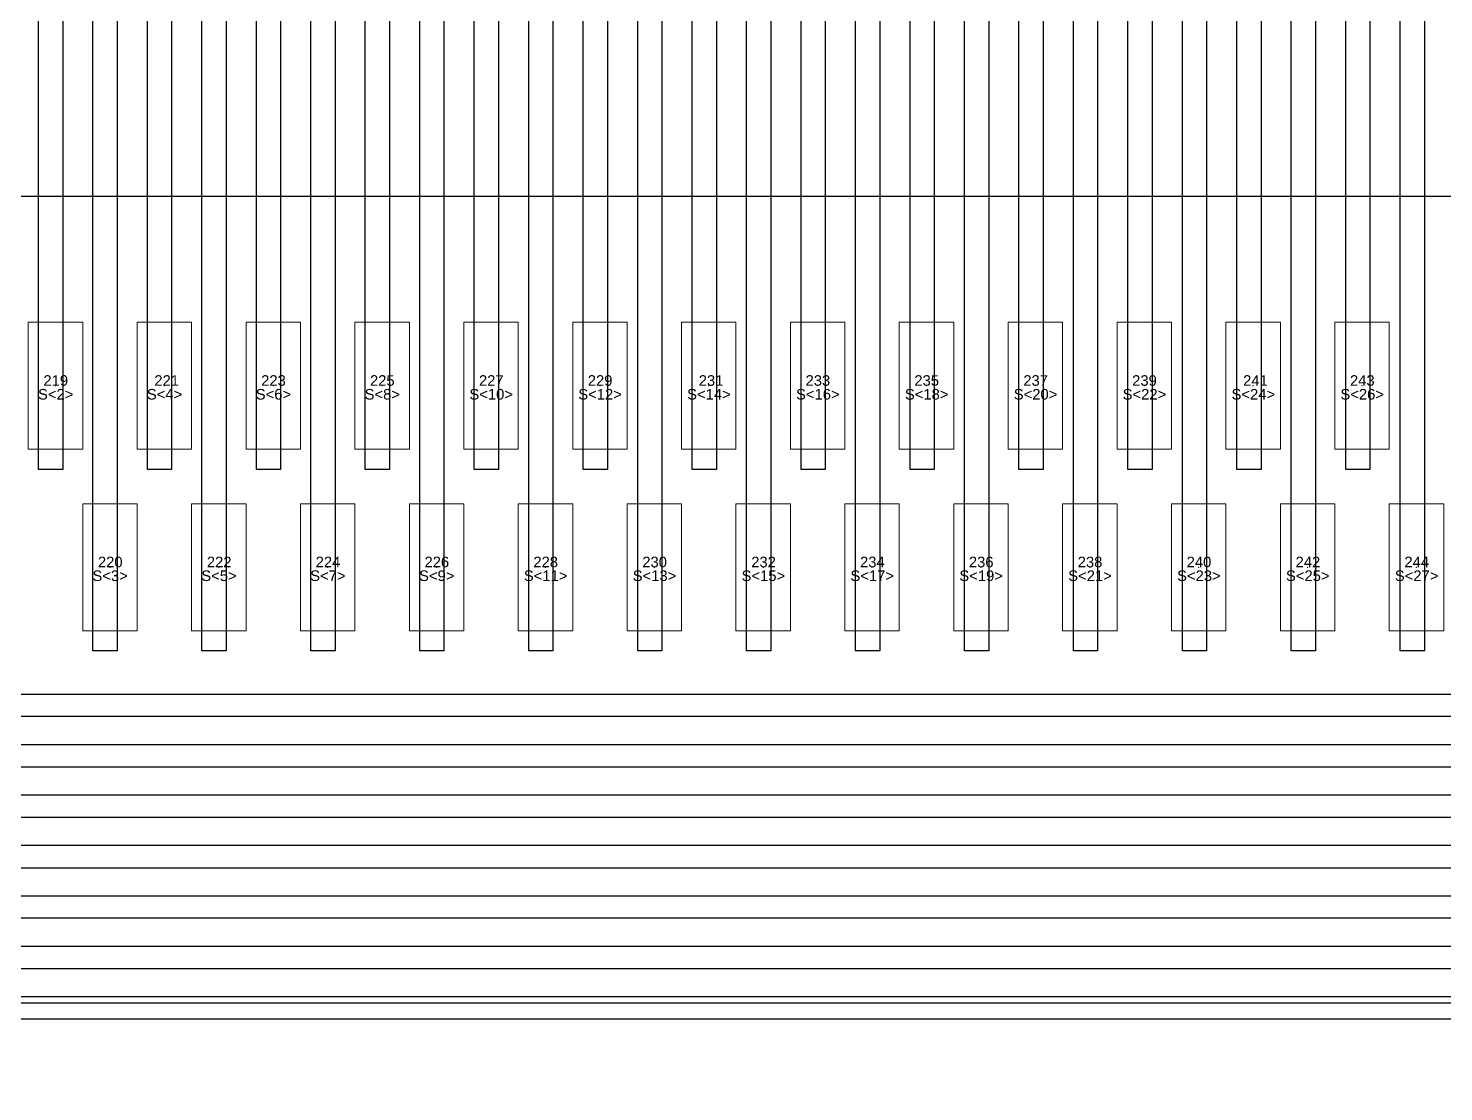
# Model space of a CAD drawing. Extents: x 10 to 206, y -65 to 73.
# Drawn here: x 58.026 to 58.728, y 33.532 to 34.06 of the extents above; entities that cross this region are included whole.
import ezdxf
from ezdxf.enums import TextEntityAlignment as Align

# ---------------------------------------------------------------- set-up
doc = ezdxf.new("R2010")
doc.units = 0
doc.header["$LTSCALE"] = 0.5
doc.layers.get('0').update_dxf_attribs({"lineweight": 13})
for name, color, linetype in [('01 Copper', 3, 'Continuous'), ('04 Chip', 20, 'Continuous'), ('08 Dimension&pin assignment', 7, 'Continuous'), ('10 Punch', 2, 'Continuous')]:
    doc.layers.add(name, color=color, linetype=linetype)
for name, color, linetype, lineweight in [('05 Bump', 130, 'Continuous', 0), ('09 Center_line', 1, 'Continuous', 0), ('11 IL no.', 254, 'Continuous', 0), ('12 IL name', 210, 'Continuous', 0)]:
    doc.layers.add(name, color=color, linetype=linetype, lineweight=lineweight)
doc.styles.add('MBC_Arial_Font', font='arial.ttf')
doc.styles.get("Standard").update_dxf_attribs({"font": 'romans.shx', "width": 0.75, "bigfont": 'AllInOneBig.shx'})
doc.dimstyles.new('ISO-25', dxfattribs={"dimtxt": 0.5, "dimasz": 0.8, "dimexe": 0.1, "dimexo": 0.1, "dimgap": 0.1, "dimtad": 1, "dimdec": 3, "dimzin": 1, "dimdsep": 46, "dimtxsty": 'Standard', "dimcen": 0.5, "dimadec": 0, "dimazin": 0, "dimtfac": 1, "dimtdec": 3, "dimtmove": 0, "dimatfit": 3, "dimfxl": 0, "dimarcsym": 0})
doc.dimstyles.new('ISO-25$0', dxfattribs={"dimtxt": 0.5, "dimasz": 1, "dimexe": 0.1, "dimexo": 0.1, "dimgap": 0.1, "dimtad": 1, "dimdec": 3, "dimzin": 1, "dimdsep": 46, "dimtxsty": 'Standard', "dimcen": 0.5, "dimadec": 0, "dimazin": 0, "dimtfac": 1, "dimtdec": 3, "dimtmove": 0, "dimatfit": 3, "dimfxl": 0, "dimarcsym": 0})

# ---------------------------------------------------------------- blocks, each defined once
blk = doc.blocks.new('*U291')
at = {"color": 0}
blk.add_lwpolyline([(-0.0135, -0.0315), (0.0135, -0.0315), (0.0135, 0.0315), (-0.0135, 0.0315)], close=True, dxfattribs=at)
at = {"color": 0, "style": 'MBC_Arial_Font', "flags": 1}
for tag, p in [('COMMENT1', (0, 0.00231)), ('COMMENT2', (0, 0.0015)), ('COMMENT3', (0, 0.00069)), ('COMMENT4', (0, -0.00012)), ('PAD_NO', (0, 0.00313)), ('COMMENT5', (0, -0.00094)), ('COMMENT6', (0, -0.00175)), ('COMMENT7', (0, -0.00256)), ('COMMENT8', (0, -0.00337)), ('COMMENT9', (0, -0.00419))]:
    blk.add_attdef(tag, text='', height=0.000625, dxfattribs=at).set_placement(p, align=Align.MIDDLE_CENTER)
blk = doc.blocks.new('*U292')
at = {"color": 0}
blk.add_lwpolyline([(-0.0135, -0.0315), (0.0135, -0.0315), (0.0135, 0.0315), (-0.0135, 0.0315)], close=True, dxfattribs=at)
at = {"color": 0, "style": 'MBC_Arial_Font', "flags": 1}
for tag, p in [('COMMENT1', (0, 0.00231)), ('COMMENT2', (0, 0.0015)), ('COMMENT3', (0, 0.00069)), ('COMMENT4', (0, -0.00012)), ('PAD_NO', (0, 0.00313)), ('COMMENT5', (0, -0.00094)), ('COMMENT6', (0, -0.00175)), ('COMMENT7', (0, -0.00256)), ('COMMENT8', (0, -0.00337)), ('COMMENT9', (0, -0.00419))]:
    blk.add_attdef(tag, text='', height=0.000625, dxfattribs=at).set_placement(p, align=Align.MIDDLE_CENTER)
blk = doc.blocks.new('*U293')
at = {"color": 0}
blk.add_lwpolyline([(-0.0135, -0.0315), (0.0135, -0.0315), (0.0135, 0.0315), (-0.0135, 0.0315)], close=True, dxfattribs=at)
at = {"color": 0, "style": 'MBC_Arial_Font', "flags": 1}
for tag, p in [('COMMENT1', (0, 0.00231)), ('COMMENT2', (0, 0.0015)), ('COMMENT3', (0, 0.00069)), ('COMMENT4', (0, -0.00012)), ('PAD_NO', (0, 0.00313)), ('COMMENT5', (0, -0.00094)), ('COMMENT6', (0, -0.00175)), ('COMMENT7', (0, -0.00256)), ('COMMENT8', (0, -0.00337)), ('COMMENT9', (0, -0.00419))]:
    blk.add_attdef(tag, text='', height=0.000625, dxfattribs=at).set_placement(p, align=Align.MIDDLE_CENTER)
blk = doc.blocks.new('*U294')
at = {"color": 0}
blk.add_lwpolyline([(-0.0135, -0.0315), (0.0135, -0.0315), (0.0135, 0.0315), (-0.0135, 0.0315)], close=True, dxfattribs=at)
at = {"color": 0, "style": 'MBC_Arial_Font', "flags": 1}
for tag, p in [('COMMENT1', (0, 0.00231)), ('COMMENT2', (0, 0.0015)), ('COMMENT3', (0, 0.00069)), ('COMMENT4', (0, -0.00012)), ('PAD_NO', (0, 0.00313)), ('COMMENT5', (0, -0.00094)), ('COMMENT6', (0, -0.00175)), ('COMMENT7', (0, -0.00256)), ('COMMENT8', (0, -0.00337)), ('COMMENT9', (0, -0.00419))]:
    blk.add_attdef(tag, text='', height=0.000625, dxfattribs=at).set_placement(p, align=Align.MIDDLE_CENTER)
blk = doc.blocks.new('*U295')
at = {"color": 0}
blk.add_lwpolyline([(-0.0135, -0.0315), (0.0135, -0.0315), (0.0135, 0.0315), (-0.0135, 0.0315)], close=True, dxfattribs=at)
at = {"color": 0, "style": 'MBC_Arial_Font', "flags": 1}
for tag, p in [('COMMENT1', (0, 0.00231)), ('COMMENT2', (0, 0.0015)), ('COMMENT3', (0, 0.00069)), ('COMMENT4', (0, -0.00012)), ('PAD_NO', (0, 0.00313)), ('COMMENT5', (0, -0.00094)), ('COMMENT6', (0, -0.00175)), ('COMMENT7', (0, -0.00256)), ('COMMENT8', (0, -0.00337)), ('COMMENT9', (0, -0.00419))]:
    blk.add_attdef(tag, text='', height=0.000625, dxfattribs=at).set_placement(p, align=Align.MIDDLE_CENTER)
blk = doc.blocks.new('*U296')
at = {"color": 0}
blk.add_lwpolyline([(-0.0135, -0.0315), (0.0135, -0.0315), (0.0135, 0.0315), (-0.0135, 0.0315)], close=True, dxfattribs=at)
at = {"color": 0, "style": 'MBC_Arial_Font', "flags": 1}
for tag, p in [('COMMENT1', (0, 0.00231)), ('COMMENT2', (0, 0.0015)), ('COMMENT3', (0, 0.00069)), ('COMMENT4', (0, -0.00012)), ('PAD_NO', (0, 0.00313)), ('COMMENT5', (0, -0.00094)), ('COMMENT6', (0, -0.00175)), ('COMMENT7', (0, -0.00256)), ('COMMENT8', (0, -0.00337)), ('COMMENT9', (0, -0.00419))]:
    blk.add_attdef(tag, text='', height=0.000625, dxfattribs=at).set_placement(p, align=Align.MIDDLE_CENTER)
blk = doc.blocks.new('*U297')
at = {"color": 0}
blk.add_lwpolyline([(-0.0135, -0.0315), (0.0135, -0.0315), (0.0135, 0.0315), (-0.0135, 0.0315)], close=True, dxfattribs=at)
at = {"color": 0, "style": 'MBC_Arial_Font', "flags": 1}
for tag, p in [('COMMENT1', (0, 0.00231)), ('COMMENT2', (0, 0.0015)), ('COMMENT3', (0, 0.00069)), ('COMMENT4', (0, -0.00012)), ('PAD_NO', (0, 0.00313)), ('COMMENT5', (0, -0.00094)), ('COMMENT6', (0, -0.00175)), ('COMMENT7', (0, -0.00256)), ('COMMENT8', (0, -0.00337)), ('COMMENT9', (0, -0.00419))]:
    blk.add_attdef(tag, text='', height=0.000625, dxfattribs=at).set_placement(p, align=Align.MIDDLE_CENTER)
blk = doc.blocks.new('*U298')
at = {"color": 0}
blk.add_lwpolyline([(-0.0135, -0.0315), (0.0135, -0.0315), (0.0135, 0.0315), (-0.0135, 0.0315)], close=True, dxfattribs=at)
at = {"color": 0, "style": 'MBC_Arial_Font', "flags": 1}
for tag, p in [('COMMENT1', (0, 0.00231)), ('COMMENT2', (0, 0.0015)), ('COMMENT3', (0, 0.00069)), ('COMMENT4', (0, -0.00012)), ('PAD_NO', (0, 0.00313)), ('COMMENT5', (0, -0.00094)), ('COMMENT6', (0, -0.00175)), ('COMMENT7', (0, -0.00256)), ('COMMENT8', (0, -0.00337)), ('COMMENT9', (0, -0.00419))]:
    blk.add_attdef(tag, text='', height=0.000625, dxfattribs=at).set_placement(p, align=Align.MIDDLE_CENTER)
blk = doc.blocks.new('*U299')
at = {"color": 0}
blk.add_lwpolyline([(-0.0135, -0.0315), (0.0135, -0.0315), (0.0135, 0.0315), (-0.0135, 0.0315)], close=True, dxfattribs=at)
at = {"color": 0, "style": 'MBC_Arial_Font', "flags": 1}
for tag, p in [('COMMENT1', (0, 0.00231)), ('COMMENT2', (0, 0.0015)), ('COMMENT3', (0, 0.00069)), ('COMMENT4', (0, -0.00012)), ('PAD_NO', (0, 0.00313)), ('COMMENT5', (0, -0.00094)), ('COMMENT6', (0, -0.00175)), ('COMMENT7', (0, -0.00256)), ('COMMENT8', (0, -0.00337)), ('COMMENT9', (0, -0.00419))]:
    blk.add_attdef(tag, text='', height=0.000625, dxfattribs=at).set_placement(p, align=Align.MIDDLE_CENTER)
blk = doc.blocks.new('*U300')
at = {"color": 0}
blk.add_lwpolyline([(-0.0135, -0.0315), (0.0135, -0.0315), (0.0135, 0.0315), (-0.0135, 0.0315)], close=True, dxfattribs=at)
at = {"color": 0, "style": 'MBC_Arial_Font', "flags": 1}
for tag, p in [('COMMENT1', (0, 0.00231)), ('COMMENT2', (0, 0.0015)), ('COMMENT3', (0, 0.00069)), ('COMMENT4', (0, -0.00012)), ('PAD_NO', (0, 0.00313)), ('COMMENT5', (0, -0.00094)), ('COMMENT6', (0, -0.00175)), ('COMMENT7', (0, -0.00256)), ('COMMENT8', (0, -0.00337)), ('COMMENT9', (0, -0.00419))]:
    blk.add_attdef(tag, text='', height=0.000625, dxfattribs=at).set_placement(p, align=Align.MIDDLE_CENTER)
blk = doc.blocks.new('*U301')
at = {"color": 0}
blk.add_lwpolyline([(-0.0135, -0.0315), (0.0135, -0.0315), (0.0135, 0.0315), (-0.0135, 0.0315)], close=True, dxfattribs=at)
at = {"color": 0, "style": 'MBC_Arial_Font', "flags": 1}
for tag, p in [('COMMENT1', (0, 0.00231)), ('COMMENT2', (0, 0.0015)), ('COMMENT3', (0, 0.00069)), ('COMMENT4', (0, -0.00012)), ('PAD_NO', (0, 0.00313)), ('COMMENT5', (0, -0.00094)), ('COMMENT6', (0, -0.00175)), ('COMMENT7', (0, -0.00256)), ('COMMENT8', (0, -0.00337)), ('COMMENT9', (0, -0.00419))]:
    blk.add_attdef(tag, text='', height=0.000625, dxfattribs=at).set_placement(p, align=Align.MIDDLE_CENTER)
blk = doc.blocks.new('*U302')
at = {"color": 0}
blk.add_lwpolyline([(-0.0135, -0.0315), (0.0135, -0.0315), (0.0135, 0.0315), (-0.0135, 0.0315)], close=True, dxfattribs=at)
at = {"color": 0, "style": 'MBC_Arial_Font', "flags": 1}
for tag, p in [('COMMENT1', (0, 0.00231)), ('COMMENT2', (0, 0.0015)), ('COMMENT3', (0, 0.00069)), ('COMMENT4', (0, -0.00012)), ('PAD_NO', (0, 0.00313)), ('COMMENT5', (0, -0.00094)), ('COMMENT6', (0, -0.00175)), ('COMMENT7', (0, -0.00256)), ('COMMENT8', (0, -0.00337)), ('COMMENT9', (0, -0.00419))]:
    blk.add_attdef(tag, text='', height=0.000625, dxfattribs=at).set_placement(p, align=Align.MIDDLE_CENTER)
blk = doc.blocks.new('*U303')
at = {"color": 0}
blk.add_lwpolyline([(-0.0135, -0.0315), (0.0135, -0.0315), (0.0135, 0.0315), (-0.0135, 0.0315)], close=True, dxfattribs=at)
at = {"color": 0, "style": 'MBC_Arial_Font', "flags": 1}
for tag, p in [('COMMENT1', (0, 0.00231)), ('COMMENT2', (0, 0.0015)), ('COMMENT3', (0, 0.00069)), ('COMMENT4', (0, -0.00012)), ('PAD_NO', (0, 0.00313)), ('COMMENT5', (0, -0.00094)), ('COMMENT6', (0, -0.00175)), ('COMMENT7', (0, -0.00256)), ('COMMENT8', (0, -0.00337)), ('COMMENT9', (0, -0.00419))]:
    blk.add_attdef(tag, text='', height=0.000625, dxfattribs=at).set_placement(p, align=Align.MIDDLE_CENTER)
blk = doc.blocks.new('*U304')
at = {"color": 0}
blk.add_lwpolyline([(-0.0135, -0.0315), (0.0135, -0.0315), (0.0135, 0.0315), (-0.0135, 0.0315)], close=True, dxfattribs=at)
at = {"color": 0, "style": 'MBC_Arial_Font', "flags": 1}
for tag, p in [('COMMENT1', (0, 0.00231)), ('COMMENT2', (0, 0.0015)), ('COMMENT3', (0, 0.00069)), ('COMMENT4', (0, -0.00012)), ('PAD_NO', (0, 0.00313)), ('COMMENT5', (0, -0.00094)), ('COMMENT6', (0, -0.00175)), ('COMMENT7', (0, -0.00256)), ('COMMENT8', (0, -0.00337)), ('COMMENT9', (0, -0.00419))]:
    blk.add_attdef(tag, text='', height=0.000625, dxfattribs=at).set_placement(p, align=Align.MIDDLE_CENTER)
blk = doc.blocks.new('*U305')
at = {"color": 0}
blk.add_lwpolyline([(-0.0135, -0.0315), (0.0135, -0.0315), (0.0135, 0.0315), (-0.0135, 0.0315)], close=True, dxfattribs=at)
at = {"color": 0, "style": 'MBC_Arial_Font', "flags": 1}
for tag, p in [('COMMENT1', (0, 0.00231)), ('COMMENT2', (0, 0.0015)), ('COMMENT3', (0, 0.00069)), ('COMMENT4', (0, -0.00012)), ('PAD_NO', (0, 0.00313)), ('COMMENT5', (0, -0.00094)), ('COMMENT6', (0, -0.00175)), ('COMMENT7', (0, -0.00256)), ('COMMENT8', (0, -0.00337)), ('COMMENT9', (0, -0.00419))]:
    blk.add_attdef(tag, text='', height=0.000625, dxfattribs=at).set_placement(p, align=Align.MIDDLE_CENTER)
blk = doc.blocks.new('*U306')
at = {"color": 0}
blk.add_lwpolyline([(-0.0135, -0.0315), (0.0135, -0.0315), (0.0135, 0.0315), (-0.0135, 0.0315)], close=True, dxfattribs=at)
at = {"color": 0, "style": 'MBC_Arial_Font', "flags": 1}
for tag, p in [('COMMENT1', (0, 0.00231)), ('COMMENT2', (0, 0.0015)), ('COMMENT3', (0, 0.00069)), ('COMMENT4', (0, -0.00012)), ('PAD_NO', (0, 0.00313)), ('COMMENT5', (0, -0.00094)), ('COMMENT6', (0, -0.00175)), ('COMMENT7', (0, -0.00256)), ('COMMENT8', (0, -0.00337)), ('COMMENT9', (0, -0.00419))]:
    blk.add_attdef(tag, text='', height=0.000625, dxfattribs=at).set_placement(p, align=Align.MIDDLE_CENTER)
blk = doc.blocks.new('*U307')
at = {"color": 0}
blk.add_lwpolyline([(-0.0135, -0.0315), (0.0135, -0.0315), (0.0135, 0.0315), (-0.0135, 0.0315)], close=True, dxfattribs=at)
at = {"color": 0, "style": 'MBC_Arial_Font', "flags": 1}
for tag, p in [('COMMENT1', (0, 0.00231)), ('COMMENT2', (0, 0.0015)), ('COMMENT3', (0, 0.00069)), ('COMMENT4', (0, -0.00012)), ('PAD_NO', (0, 0.00313)), ('COMMENT5', (0, -0.00094)), ('COMMENT6', (0, -0.00175)), ('COMMENT7', (0, -0.00256)), ('COMMENT8', (0, -0.00337)), ('COMMENT9', (0, -0.00419))]:
    blk.add_attdef(tag, text='', height=0.000625, dxfattribs=at).set_placement(p, align=Align.MIDDLE_CENTER)
blk = doc.blocks.new('*U308')
at = {"color": 0}
blk.add_lwpolyline([(-0.0135, -0.0315), (0.0135, -0.0315), (0.0135, 0.0315), (-0.0135, 0.0315)], close=True, dxfattribs=at)
at = {"color": 0, "style": 'MBC_Arial_Font', "flags": 1}
for tag, p in [('COMMENT1', (0, 0.00231)), ('COMMENT2', (0, 0.0015)), ('COMMENT3', (0, 0.00069)), ('COMMENT4', (0, -0.00012)), ('PAD_NO', (0, 0.00313)), ('COMMENT5', (0, -0.00094)), ('COMMENT6', (0, -0.00175)), ('COMMENT7', (0, -0.00256)), ('COMMENT8', (0, -0.00337)), ('COMMENT9', (0, -0.00419))]:
    blk.add_attdef(tag, text='', height=0.000625, dxfattribs=at).set_placement(p, align=Align.MIDDLE_CENTER)
blk = doc.blocks.new('*U309')
at = {"color": 0}
blk.add_lwpolyline([(-0.0135, -0.0315), (0.0135, -0.0315), (0.0135, 0.0315), (-0.0135, 0.0315)], close=True, dxfattribs=at)
at = {"color": 0, "style": 'MBC_Arial_Font', "flags": 1}
for tag, p in [('COMMENT1', (0, 0.00231)), ('COMMENT2', (0, 0.0015)), ('COMMENT3', (0, 0.00069)), ('COMMENT4', (0, -0.00012)), ('PAD_NO', (0, 0.00313)), ('COMMENT5', (0, -0.00094)), ('COMMENT6', (0, -0.00175)), ('COMMENT7', (0, -0.00256)), ('COMMENT8', (0, -0.00337)), ('COMMENT9', (0, -0.00419))]:
    blk.add_attdef(tag, text='', height=0.000625, dxfattribs=at).set_placement(p, align=Align.MIDDLE_CENTER)
blk = doc.blocks.new('*U310')
at = {"color": 0}
blk.add_lwpolyline([(-0.0135, -0.0315), (0.0135, -0.0315), (0.0135, 0.0315), (-0.0135, 0.0315)], close=True, dxfattribs=at)
at = {"color": 0, "style": 'MBC_Arial_Font', "flags": 1}
for tag, p in [('COMMENT1', (0, 0.00231)), ('COMMENT2', (0, 0.0015)), ('COMMENT3', (0, 0.00069)), ('COMMENT4', (0, -0.00012)), ('PAD_NO', (0, 0.00313)), ('COMMENT5', (0, -0.00094)), ('COMMENT6', (0, -0.00175)), ('COMMENT7', (0, -0.00256)), ('COMMENT8', (0, -0.00337)), ('COMMENT9', (0, -0.00419))]:
    blk.add_attdef(tag, text='', height=0.000625, dxfattribs=at).set_placement(p, align=Align.MIDDLE_CENTER)
blk = doc.blocks.new('*U311')
at = {"color": 0}
blk.add_lwpolyline([(-0.0135, -0.0315), (0.0135, -0.0315), (0.0135, 0.0315), (-0.0135, 0.0315)], close=True, dxfattribs=at)
at = {"color": 0, "style": 'MBC_Arial_Font', "flags": 1}
for tag, p in [('COMMENT1', (0, 0.00231)), ('COMMENT2', (0, 0.0015)), ('COMMENT3', (0, 0.00069)), ('COMMENT4', (0, -0.00012)), ('PAD_NO', (0, 0.00313)), ('COMMENT5', (0, -0.00094)), ('COMMENT6', (0, -0.00175)), ('COMMENT7', (0, -0.00256)), ('COMMENT8', (0, -0.00337)), ('COMMENT9', (0, -0.00419))]:
    blk.add_attdef(tag, text='', height=0.000625, dxfattribs=at).set_placement(p, align=Align.MIDDLE_CENTER)
blk = doc.blocks.new('*U312')
at = {"color": 0}
blk.add_lwpolyline([(-0.0135, -0.0315), (0.0135, -0.0315), (0.0135, 0.0315), (-0.0135, 0.0315)], close=True, dxfattribs=at)
at = {"color": 0, "style": 'MBC_Arial_Font', "flags": 1}
for tag, p in [('COMMENT1', (0, 0.00231)), ('COMMENT2', (0, 0.0015)), ('COMMENT3', (0, 0.00069)), ('COMMENT4', (0, -0.00012)), ('PAD_NO', (0, 0.00313)), ('COMMENT5', (0, -0.00094)), ('COMMENT6', (0, -0.00175)), ('COMMENT7', (0, -0.00256)), ('COMMENT8', (0, -0.00337)), ('COMMENT9', (0, -0.00419))]:
    blk.add_attdef(tag, text='', height=0.000625, dxfattribs=at).set_placement(p, align=Align.MIDDLE_CENTER)
blk = doc.blocks.new('*U313')
at = {"color": 0}
blk.add_lwpolyline([(-0.0135, -0.0315), (0.0135, -0.0315), (0.0135, 0.0315), (-0.0135, 0.0315)], close=True, dxfattribs=at)
at = {"color": 0, "style": 'MBC_Arial_Font', "flags": 1}
for tag, p in [('COMMENT1', (0, 0.00231)), ('COMMENT2', (0, 0.0015)), ('COMMENT3', (0, 0.00069)), ('COMMENT4', (0, -0.00012)), ('PAD_NO', (0, 0.00313)), ('COMMENT5', (0, -0.00094)), ('COMMENT6', (0, -0.00175)), ('COMMENT7', (0, -0.00256)), ('COMMENT8', (0, -0.00337)), ('COMMENT9', (0, -0.00419))]:
    blk.add_attdef(tag, text='', height=0.000625, dxfattribs=at).set_placement(p, align=Align.MIDDLE_CENTER)
blk = doc.blocks.new('*U314')
at = {"color": 0}
blk.add_lwpolyline([(-0.0135, -0.0315), (0.0135, -0.0315), (0.0135, 0.0315), (-0.0135, 0.0315)], close=True, dxfattribs=at)
at = {"color": 0, "style": 'MBC_Arial_Font', "flags": 1}
for tag, p in [('COMMENT1', (0, 0.00231)), ('COMMENT2', (0, 0.0015)), ('COMMENT3', (0, 0.00069)), ('COMMENT4', (0, -0.00012)), ('PAD_NO', (0, 0.00313)), ('COMMENT5', (0, -0.00094)), ('COMMENT6', (0, -0.00175)), ('COMMENT7', (0, -0.00256)), ('COMMENT8', (0, -0.00337)), ('COMMENT9', (0, -0.00419))]:
    blk.add_attdef(tag, text='', height=0.000625, dxfattribs=at).set_placement(p, align=Align.MIDDLE_CENTER)
blk = doc.blocks.new('*U315')
at = {"color": 0}
blk.add_lwpolyline([(-0.0135, -0.0315), (0.0135, -0.0315), (0.0135, 0.0315), (-0.0135, 0.0315)], close=True, dxfattribs=at)
at = {"color": 0, "style": 'MBC_Arial_Font', "flags": 1}
for tag, p in [('COMMENT1', (0, 0.00231)), ('COMMENT2', (0, 0.0015)), ('COMMENT3', (0, 0.00069)), ('COMMENT4', (0, -0.00012)), ('PAD_NO', (0, 0.00313)), ('COMMENT5', (0, -0.00094)), ('COMMENT6', (0, -0.00175)), ('COMMENT7', (0, -0.00256)), ('COMMENT8', (0, -0.00337)), ('COMMENT9', (0, -0.00419))]:
    blk.add_attdef(tag, text='', height=0.000625, dxfattribs=at).set_placement(p, align=Align.MIDDLE_CENTER)
blk = doc.blocks.new('*U316')
at = {"color": 0}
blk.add_lwpolyline([(-0.0135, -0.0315), (0.0135, -0.0315), (0.0135, 0.0315), (-0.0135, 0.0315)], close=True, dxfattribs=at)
at = {"color": 0, "style": 'MBC_Arial_Font', "flags": 1}
for tag, p in [('COMMENT1', (0, 0.00231)), ('COMMENT2', (0, 0.0015)), ('COMMENT3', (0, 0.00069)), ('COMMENT4', (0, -0.00012)), ('PAD_NO', (0, 0.00313)), ('COMMENT5', (0, -0.00094)), ('COMMENT6', (0, -0.00175)), ('COMMENT7', (0, -0.00256)), ('COMMENT8', (0, -0.00337)), ('COMMENT9', (0, -0.00419))]:
    blk.add_attdef(tag, text='', height=0.000625, dxfattribs=at).set_placement(p, align=Align.MIDDLE_CENTER)
blk = doc.blocks.new('*D612')
at = {"layer": '08 Dimension&pin assignment', "color": 0, "lineweight": -2, "transparency": 16777216}
for p, q in [((57.75726, 33.47643), (57.75726, 24.86276)), ((62.10726, 27.99643), (62.10726, 24.86276)), ((57.75726, 24.96276), (46.47273, 24.96276)), ((61.30726, 24.96276), (58.55726, 24.96276))]:
    blk.add_line(p, q, dxfattribs=at)
at = {"layer": '08 Dimension&pin assignment', "color": 0, "transparency": 16777216}
for points in [[(58.55726, 25.0961), (58.55726, 24.82943), (57.75726, 24.96276)], [(61.30726, 25.0961), (61.30726, 24.82943), (62.10726, 24.96276)]]:
    blk.add_solid(points, dxfattribs=at)
at = {"layer": '08 Dimension&pin assignment', "color": 0, "transparency": 16777216, "insert": (50.39416, 25.44372), "char_height": 0.5, "attachment_point": 5}
blk.add_mtext('4.350%%P1.00(Tape NG hole)', dxfattribs=at)
blk = doc.blocks.new('*D626')
at = {"layer": '08 Dimension&pin assignment', "color": 0, "lineweight": -2, "transparency": 16777216}
for p, q in [((47.83446, 43.08346), (54.20232, 43.08346)), ((54.20232, 43.08346), (56.60146, 36.6674)), ((58.63286, 31.23478), (56.88165, 35.91808)), ((58.91306, 30.48545), (59.19325, 29.73613))]:
    blk.add_line(p, q, dxfattribs=at)
at = {"layer": '08 Dimension&pin assignment', "color": 0, "transparency": 16777216}
for points in [[(56.72635, 36.7141), (56.47657, 36.62071), (56.88165, 35.91808)], [(59.03794, 30.53215), (58.78817, 30.43876), (58.63286, 31.23478)]]:
    blk.add_solid(points, dxfattribs=at)
at = {"layer": '08 Dimension&pin assignment', "color": 0, "transparency": 16777216, "insert": (50.96839, 43.56441), "char_height": 0.5, "attachment_point": 5}
blk.add_mtext('∅5.000(Tape NG hole)', dxfattribs=at)
blk = doc.blocks.new('*D632')
at = {"layer": '08 Dimension&pin assignment', "color": 0, "lineweight": -2, "transparency": 16777216}
for p, q in [((86.59476, 34.37643), (86.59476, 45.03289)), ((57.85726, 33.57643), (86.69476, 33.57643)), ((79.69476, 33.57643), (86.69476, 33.57643)), ((86.59476, 32.77643), (86.59476, 31.97643))]:
    blk.add_line(p, q, dxfattribs=at)
at = {"layer": '08 Dimension&pin assignment', "color": 0, "transparency": 16777216}
for points in [[(86.46142, 34.37643), (86.72809, 34.37643), (86.59476, 33.57643)], [(86.46142, 32.77643), (86.72809, 32.77643), (86.59476, 33.57643)]]:
    blk.add_solid(points, dxfattribs=at)
at = {"layer": '08 Dimension&pin assignment', "color": 0, "transparency": 16777216, "insert": (86.1138, 41.08468), "char_height": 0.5, "attachment_point": 5, "rotation": 90}
blk.add_mtext('0%%P1(%%C5mm Tape NG Hole)', dxfattribs=at)
blk = doc.blocks.new('*D645')
at = {"layer": '08 Dimension&pin assignment', "color": 0, "lineweight": -2, "transparency": 16777216}
for p, q in [((55.64226, 33.47643), (55.64226, 16.80263)), ((62.10726, 33.47643), (62.10726, 16.80263)), ((61.30726, 16.90263), (56.44226, 16.90263))]:
    blk.add_line(p, q, dxfattribs=at)
at = {"layer": '08 Dimension&pin assignment', "color": 0, "transparency": 16777216}
for points in [[(56.44226, 17.03597), (56.44226, 16.7693), (55.64226, 16.90263)], [(61.30726, 17.03597), (61.30726, 16.7693), (62.10726, 16.90263)]]:
    blk.add_solid(points, dxfattribs=at)
at = {"layer": 'Defpoints', "color": 0, "transparency": 16777216}
for p in [(55.64226, 33.57643), (62.10726, 33.57643), (55.64226, 16.90263)]:
    blk.add_point(p, dxfattribs=at)
at = {"layer": '08 Dimension&pin assignment', "color": 0, "transparency": 16777216, "insert": (60.75169, 17.25263), "char_height": 0.5, "attachment_point": 5}
blk.add_mtext('{\\Fromans,chineset|c134;6.465%%P0.1}', dxfattribs=at)
blk = doc.blocks.new('*D692')
at = {"layer": '08 Dimension&pin assignment', "color": 0, "lineweight": -2, "transparency": 16777216}
for p, q in [((57.14528, 33.94093), (57.14528, 43.86537)), ((67.06923, 33.94093), (67.06923, 43.86537)), ((57.94528, 43.76537), (66.26923, 43.76537)), ((67.06923, 43.76537), (78.71209, 43.76537))]:
    blk.add_line(p, q, dxfattribs=at)
at = {"layer": '08 Dimension&pin assignment', "color": 0, "transparency": 16777216}
for points in [[(57.94528, 43.8987), (57.94528, 43.63203), (57.14528, 43.76537)], [(66.26923, 43.63203), (66.26923, 43.8987), (67.06923, 43.76537)]]:
    blk.add_solid(points, dxfattribs=at)
at = {"layer": 'Defpoints', "color": 0, "transparency": 16777216}
for p in [(67.06923, 43.76537), (57.14528, 33.84093), (67.06923, 33.84093)]:
    blk.add_point(p, dxfattribs=at)
at = {"layer": '08 Dimension&pin assignment', "color": 0, "transparency": 16777216, "insert": (73.29066, 44.24632), "char_height": 0.5, "attachment_point": 5}
blk.add_mtext('{\\Fromans,chineset|c0;\\C2;9.9\\Fromans.shx,chineset.shx|c0;18*1.0006=9.9239508%%P0.005(I/L)}', dxfattribs=at)

msp = doc.modelspace()

# ---------------------------------------------------------------- linework, layer by layer
at = {"layer": '01 Copper'}
for points in [[(57.24383804, 33.56842951), (62.06273244, 33.56842951, 0.414213562), (62.07273244, 33.57842951), (62.07273244, 34.37642951), (62.07673244, 34.42642951), (62.07673244, 35.12294397, 0.147476825), (62.06006578, 35.17822105), (62.05892941, 35.17993419, -0.147476825), (62.04226274, 35.23521127), (62.04226274, 35.95882094, -0.198912367), (62.0569074, 35.99417628), (62.07062408, 36.00789295, 0.198912367), (62.08526874, 36.04324829), (62.08526874, 38.57693204)], [(62.06926874, 38.57693204), (62.06926874, 36.06260363, -0.198912367), (62.05462408, 36.02724829), (62.0229074, 35.99553162, 0.198912367), (62.00826274, 35.96017628), (62.00826274, 35.2412415, 0.147476825), (62.02492941, 35.18596442), (62.04006578, 35.16314548, -0.147476825), (62.05673244, 35.10786841), (62.05673244, 34.42642951), (62.06073244, 34.37642951), (62.06073244, 33.58942951, -0.414213562), (62.05073244, 33.57942951), (57.25583804, 33.57942951, -0.414213562)], [(57.30687584, 33.59342951), (62.02220814, 33.59342951, 0.414213562), (62.03220814, 33.60342951), (62.03220814, 34.37642951), (62.03620814, 34.42642951), (62.03620814, 35.10262859, 0.147476825), (62.01954148, 35.15790567), (62.00492941, 35.17993419, -0.147476825), (61.98826274, 35.23521127), (61.98826274, 35.96846055, -0.198912367), (62.0029074, 36.00381589), (62.04063608, 36.04154456, 0.198912367), (62.05528074, 36.0768999), (62.05528074, 38.57693204)], [(62.03928074, 38.57693204), (62.03928074, 36.09625524, -0.198912367), (62.02463608, 36.0608999), (61.9689074, 36.00517123, 0.198912367), (61.95426274, 35.96981589), (61.95426274, 35.2412415, 0.147476825), (61.97092941, 35.18596442), (61.99954148, 35.1428301, -0.147476825), (62.01620814, 35.08755302), (62.01620814, 34.42642951), (62.02020814, 34.37642951), (62.02020814, 33.61442951, -0.414213562), (62.01020814, 33.60442951), (57.31887584, 33.60442951, -0.414213562)], [(62.02529274, 38.57693204), (62.02529274, 36.11055151, -0.198912367), (62.01064808, 36.07519617), (61.9489074, 36.0134555, 0.198912367), (61.93426274, 35.97810016), (61.93426274, 35.23521127, 0.147476825), (61.95092941, 35.17993419), (61.97901718, 35.13759029, -0.147476825), (61.99568384, 35.08231321), (61.99568384, 34.42642951), (61.99168384, 34.37642951), (61.99168384, 33.62842951, -0.414213562), (61.98168384, 33.61842951), (57.36991364, 33.61842951, -0.414213562)], [(57.38191364, 33.62942951), (61.96968384, 33.62942951, 0.414213562), (61.97968384, 33.63942951), (61.97968384, 34.37642951), (61.97568384, 34.42642951), (61.97568384, 35.06723764, 0.147476825), (61.95901718, 35.12251472), (61.91692941, 35.18596442, -0.147476825), (61.90026274, 35.2412415), (61.90026274, 35.9794555, -0.198912367), (61.9149074, 36.01481084), (61.99464808, 36.09455151, 0.198912367), (62.00929274, 36.12990685), (62.00929274, 38.57693204)], [(57.46447034, 33.64342951), (61.81958664, 33.64342951, 0.414213562), (61.82958664, 33.65342951), (61.82958664, 34.37642951), (61.83358664, 34.42642951), (61.83358664, 35.10820914, -0.158016921), (61.85260073, 35.16687158), (61.86124866, 35.17881041, 0.158016921), (61.88026274, 35.23747284), (61.88026274, 35.98773977, -0.198912367), (61.8949074, 36.02309511), (61.92068408, 36.04887179, 0.198912367), (61.93532874, 36.08422712), (61.93532874, 38.57693204)], [(61.88934074, 38.57693204), (61.88934074, 36.07359446, -0.198912367), (61.87469608, 36.03823912), (61.8609074, 36.02445045, 0.198912367), (61.84626274, 35.98909511), (61.84626274, 35.23315115, -0.145951734), (61.82992469, 35.1783727, 0.145951734), (61.81358664, 35.12359426), (61.81358664, 34.42642951), (61.81758664, 34.37642951), (61.81758664, 33.66442951, -0.414213562), (61.80758664, 33.65442951), (57.50798924, 33.65442951, -0.414213562)], [(57.52750814, 33.66842951), (61.77906234, 33.66842951, 0.414213562), (61.78906234, 33.67842951), (61.78906234, 34.37642951), (61.79306234, 34.42642951), (61.79306234, 35.1292802, -0.147169415), (61.80966254, 35.18445694, 0.147169415), (61.82626274, 35.23963369), (61.82626274, 35.99911912, -0.158400569), (61.83581374, 36.02851093, 0.158400569), (61.84536474, 36.05790273), (61.84536474, 38.57693204)], [(61.79937674, 38.57693204), (61.79937674, 36.04700813, -0.06697935), (61.79581974, 36.0205743, 0.06697935), (61.79226274, 35.99414046), (61.79226274, 35.235312, -0.110892758), (61.78266254, 35.19255833, 0.110892758), (61.77306234, 35.14980466), (61.77306234, 34.42642951), (61.77706234, 34.37642951), (61.77706234, 33.68942951, -0.414213562), (61.76706234, 33.67942951), (57.57102704, 33.67942951, -0.414213562)], [(57.59054594, 33.69342951), (61.73853804, 33.69342951, 0.414213562), (61.74853804, 33.70342951), (61.74853804, 34.37642951), (61.75253804, 34.42642951), (61.75253804, 35.15518728, -0.112434858), (61.76240039, 35.19849091, 0.112434858), (61.77226274, 35.24179454), (61.77226274, 35.9420794, 0.188355168), (61.75902745, 35.9759668), (61.73864804, 35.99807658, -0.188355168), (61.72541274, 36.03196399), (61.72541274, 38.57693204)], [(61.70941274, 38.57693204), (61.70941274, 36.01243565, 0.188355168), (61.72264804, 35.97854825), (61.72502745, 35.9759668, -0.188355168), (61.73826274, 35.9420794), (61.73826274, 35.22242991, -0.060031426), (61.73540039, 35.1986754, 0.060031426), (61.73253804, 35.17492088), (61.73253804, 34.42642951), (61.73653804, 34.37642951), (61.73653804, 33.71442951, -0.414213562), (61.72653804, 33.70442951), (57.63406484, 33.70442951, -0.414213562)], [(61.33556874, 38.57693204), (61.33556874, 36.11753953, -0.198912367), (61.32092408, 36.08218419), (61.3102614, 36.07152151, 0.198912367), (61.29561674, 36.03616617), (61.29561674, 35.3496249, -0.13593296), (61.28136604, 35.29817532), (61.25397825, 35.25252901, 0.13593296), (61.23972754, 35.20107944), (61.23972754, 34.42642951), (61.23072754, 34.37642951), (61.23072754, 33.72842951, -0.414213562), (61.22072754, 33.71842951), (57.71662154, 33.71842951, -0.414213562)], [(57.76014044, 33.72942951), (61.20872754, 33.72942951, 0.414213562), (61.21872754, 33.73942951), (61.21872754, 34.37642951), (61.20972754, 34.42642951), (61.20972754, 35.22882546, -0.13593296), (61.22397825, 35.28027504), (61.24136604, 35.30925468, 0.13593296), (61.25561674, 35.36070426), (61.25561674, 36.05273472, -0.198912367), (61.2702614, 36.08809006), (61.27493608, 36.09276473, 0.198912367), (61.28958074, 36.12812007), (61.28958074, 38.57693204)], [(58.21681674, 38.57693204), (58.21681674, 35.81600538, -0.13593296), (58.20256604, 35.76455581), (58.05706665, 35.52205683, 0.13593296), (58.04281594, 35.47060726), (58.04281594, 33.84092951), (58.03081594, 33.84092951), (58.03081594, 35.47976202, -0.13593296), (58.04506665, 35.53121159), (58.18656604, 35.7670439, 0.13593296), (58.20081674, 35.81849348), (58.20081674, 38.57693204)], [(58.24680474, 38.57693204), (58.24680474, 35.81156317, -0.13593296), (58.23255404, 35.76011359), (58.08408285, 35.51266161, 0.13593296), (58.06983214, 35.46121204), (58.06983214, 33.75092951), (58.05783214, 33.75092951), (58.05783214, 35.4703668, -0.13593296), (58.07208285, 35.52181637), (58.21655404, 35.76260168, 0.13593296), (58.23080474, 35.81405126), (58.23080474, 38.57693204)], [(58.27679274, 38.57693204), (58.27679274, 35.80712095, -0.13593296), (58.26254204, 35.75567137), (58.11109905, 35.5032664, 0.13593296), (58.09684834, 35.45181682), (58.09684834, 33.84092951), (58.08484834, 33.84092951), (58.08484834, 35.46097158, -0.13593296), (58.09909905, 35.51242116), (58.24654204, 35.75815947, 0.13593296), (58.26079274, 35.80960904), (58.26079274, 38.57693204)], [(58.30678074, 38.57693204), (58.30678074, 35.80267873, -0.13593296), (58.29253004, 35.75122915), (58.13811525, 35.49387118, 0.13593296), (58.12386454, 35.4424216), (58.12386454, 33.75092951), (58.11186454, 33.75092951), (58.11186454, 35.45157636, -0.13593296), (58.12611525, 35.50302594), (58.27653004, 35.75371725, 0.13593296), (58.29078074, 35.80516682), (58.29078074, 38.57693204)], [(58.33676874, 38.57693204), (58.33676874, 35.79823651, -0.13593296), (58.32251804, 35.74678694), (58.16513145, 35.48447596, 0.13593296), (58.15088074, 35.43302639), (58.15088074, 33.84092951), (58.13888074, 33.84092951), (58.13888074, 35.44218115, -0.13593296), (58.15313145, 35.49363072), (58.30651804, 35.74927503, 0.13593296), (58.32076874, 35.80072461), (58.32076874, 38.57693204)], [(58.36675674, 38.57693204), (58.36675674, 35.7937943, -0.13593296), (58.35250604, 35.74234472), (58.19214765, 35.47508074, 0.13593296), (58.17789694, 35.42363117), (58.17789694, 33.75092951), (58.16589694, 33.75092951), (58.16589694, 35.43278593, -0.13593296), (58.18014765, 35.4842355), (58.33650604, 35.74483281, 0.13593296), (58.35075674, 35.79628239), (58.35075674, 38.57693204)], [(58.39674474, 38.57693204), (58.39674474, 35.78935208, -0.13593296), (58.38249404, 35.7379025), (58.21916385, 35.46568553, 0.13593296), (58.20491314, 35.41423595), (58.20491314, 33.84092951), (58.19291314, 33.84092951), (58.19291314, 35.42339071, -0.13593296), (58.20716385, 35.47484029), (58.36649404, 35.74039059, 0.13593296), (58.38074474, 35.79184017), (58.38074474, 38.57693204)], [(58.42673274, 38.57693204), (58.42673274, 35.78490986, -0.13593296), (58.41248204, 35.73346028), (58.24618005, 35.45629031, 0.13593296), (58.23192934, 35.40484073), (58.23192934, 33.75092951), (58.21992934, 33.75092951), (58.21992934, 35.41399549, -0.13593296), (58.23418005, 35.46544507), (58.39648204, 35.73594838, 0.13593296), (58.41073274, 35.78739795), (58.41073274, 38.57693204)], [(58.45672074, 38.57693204), (58.45672074, 35.78046764, -0.13593296), (58.44247004, 35.72901807), (58.27319625, 35.44689509, 0.13593296), (58.25894554, 35.39544552), (58.25894554, 33.84092951), (58.24694554, 33.84092951), (58.24694554, 35.40460028, -0.13593296), (58.26119625, 35.45604985), (58.42647004, 35.73150616, 0.13593296), (58.44072074, 35.78295573), (58.44072074, 38.57693204)], [(58.48670874, 38.57693204), (58.48670874, 35.77602542, -0.13593296), (58.47245804, 35.72457585), (58.30021245, 35.43749987, 0.13593296), (58.28596174, 35.3860503), (58.28596174, 33.75092951), (58.27396174, 33.75092951), (58.27396174, 35.39520506, -0.13593296), (58.28821245, 35.44665463), (58.45645804, 35.72706394, 0.13593296), (58.47070874, 35.77851352), (58.47070874, 38.57693204)], [(58.51669674, 38.57693204), (58.51669674, 35.77158321, -0.13593296), (58.50244604, 35.72013363), (58.32722865, 35.42810466, 0.13593296), (58.31297794, 35.37665508), (58.31297794, 33.84092951), (58.30097794, 33.84092951), (58.30097794, 35.38580984, -0.13593296), (58.31522865, 35.43725942), (58.48644604, 35.72262172, 0.13593296), (58.50069674, 35.7740713), (58.50069674, 38.57693204)], [(58.54668474, 38.57693204), (58.54668474, 35.76714099, -0.13593296), (58.53243404, 35.71569141), (58.35424485, 35.41870944, 0.13593296), (58.33999414, 35.36725986), (58.33999414, 33.75092951), (58.32799414, 33.75092951), (58.32799414, 35.37641462, -0.13593296), (58.34224485, 35.4278642), (58.51643404, 35.71817951, 0.13593296), (58.53068474, 35.76962908), (58.53068474, 38.57693204)], [(58.57667274, 38.57693204), (58.57667274, 35.76269877, -0.13593296), (58.56242204, 35.7112492), (58.38126105, 35.40931422, 0.13593296), (58.36701034, 35.35786464), (58.36701034, 33.84092951), (58.35501034, 33.84092951), (58.35501034, 35.3670194, -0.13593296), (58.36926105, 35.41846898), (58.54642204, 35.71373729, 0.13593296), (58.56067274, 35.76518686), (58.56067274, 38.57693204)], [(58.60666074, 38.57693204), (58.60666074, 35.75825655, -0.13593296), (58.59241004, 35.70680698), (58.40827725, 35.399919, 0.13593296), (58.39402654, 35.34846943), (58.39402654, 33.75092951), (58.38202654, 33.75092951), (58.38202654, 35.35762419, -0.13593296), (58.39627725, 35.40907376), (58.57641004, 35.70929507, 0.13593296), (58.59066074, 35.76074465), (58.59066074, 38.57693204)], [(58.63664874, 38.57693204), (58.63664874, 35.75381434, -0.13593296), (58.62239804, 35.70236476), (58.43529345, 35.39052379, 0.13593296), (58.42104274, 35.33907421), (58.42104274, 33.84092951), (58.40904274, 33.84092951), (58.40904274, 35.34822897, -0.13593296), (58.42329345, 35.39967854), (58.60639804, 35.70485285, 0.13593296), (58.62064874, 35.75630243), (58.62064874, 38.57693204)], [(58.66663674, 38.57693204), (58.66663674, 35.74937212, -0.13593296), (58.65238604, 35.69792254), (58.46230965, 35.38112857, 0.13593296), (58.44805894, 35.32967899), (58.44805894, 33.75092951), (58.43605894, 33.75092951), (58.43605894, 35.33883375, -0.13593296), (58.45030965, 35.39028333), (58.63638604, 35.70041064, 0.13593296), (58.65063674, 35.75186021), (58.65063674, 38.57693204)], [(58.69662474, 38.57693204), (58.69662474, 35.7449299, -0.13593296), (58.68237404, 35.69348032), (58.48932585, 35.37173335, 0.13593296), (58.47507514, 35.32028377), (58.47507514, 33.84092951), (58.46307514, 33.84092951), (58.46307514, 35.32943853, -0.13593296), (58.47732585, 35.38088811), (58.66637404, 35.69596842, 0.13593296), (58.68062474, 35.74741799), (58.68062474, 38.57693204)], [(58.72661274, 38.57693204), (58.72661274, 35.74048768, -0.13593296), (58.71236204, 35.68903811), (58.51634205, 35.36233813, 0.13593296), (58.50209134, 35.31088856), (58.50209134, 33.75092951), (58.49009134, 33.75092951), (58.49009134, 35.32004332, -0.13593296), (58.50434205, 35.37149289), (58.69636204, 35.6915262, 0.13593296), (58.71061274, 35.74297578), (58.71061274, 38.57693204)], [(58.75660074, 38.57693204), (58.75660074, 35.73604547, -0.13593296), (58.74235004, 35.68459589), (58.54335825, 35.35294291, 0.13593296), (58.52910754, 35.30149334), (58.52910754, 33.84092951), (58.51710754, 33.84092951), (58.51710754, 35.3106481, -0.13593296), (58.53135825, 35.36209767), (58.72635004, 35.68708398, 0.13593296), (58.74060074, 35.73853356), (58.74060074, 38.57693204)], [(58.78658874, 38.57693204), (58.78658874, 35.73160325, -0.13593296), (58.77233804, 35.68015367), (58.57037445, 35.3435477, 0.13593296), (58.55612374, 35.29209812), (58.55612374, 33.75092951), (58.54412374, 33.75092951), (58.54412374, 35.30125288, -0.13593296), (58.55837445, 35.35270246), (58.75633804, 35.68264176, 0.13593296), (58.77058874, 35.73409134), (58.77058874, 38.57693204)], [(58.81657674, 38.57693204), (58.81657674, 35.72716103, -0.13593296), (58.80232604, 35.67571145), (58.59739065, 35.33415248, 0.13593296), (58.58313994, 35.2827029), (58.58313994, 33.84092951), (58.57113994, 33.84092951), (58.57113994, 35.29185766, -0.13593296), (58.58539065, 35.34330724), (58.78632604, 35.67819955, 0.13593296), (58.80057674, 35.72964912), (58.80057674, 38.57693204)], [(58.84656474, 38.57693204), (58.84656474, 35.72271881, -0.13593296), (58.83231404, 35.67126924), (58.62440685, 35.32475726, 0.13593296), (58.61015614, 35.27330769), (58.61015614, 33.75092951), (58.59815614, 33.75092951), (58.59815614, 35.28246245, -0.13593296), (58.61240685, 35.33391202), (58.81631404, 35.67375733, 0.13593296), (58.83056474, 35.7252069), (58.83056474, 38.57693204)], [(58.87655274, 38.57693204), (58.87655274, 35.71827659, -0.13593296), (58.86230204, 35.66682702), (58.65142305, 35.31536204, 0.13593296), (58.63717234, 35.26391247), (58.63717234, 33.84092951), (58.62517234, 33.84092951), (58.62517234, 35.27306723, -0.13593296), (58.63942305, 35.3245168), (58.84630204, 35.66931511, 0.13593296), (58.86055274, 35.72076469), (58.86055274, 38.57693204)], [(58.90654074, 38.57693204), (58.90654074, 35.71383438, -0.13593296), (58.89229004, 35.6623848), (58.67843925, 35.30596683, 0.13593296), (58.66418854, 35.25451725), (58.66418854, 33.75092951), (58.65218854, 33.75092951), (58.65218854, 35.26367201, -0.13593296), (58.66643925, 35.31512159), (58.87629004, 35.66487289, 0.13593296), (58.89054074, 35.71632247), (58.89054074, 38.57693204)], [(58.93652874, 38.57693204), (58.93652874, 35.70939216, -0.13593296), (58.92227804, 35.65794258), (58.70545545, 35.29657161, 0.13593296), (58.69120474, 35.24512203), (58.69120474, 33.84092951), (58.67920474, 33.84092951), (58.67920474, 35.25427679, -0.13593296), (58.69345545, 35.30572637), (58.90627804, 35.66043068, 0.13593296), (58.92052874, 35.71188025), (58.92052874, 38.57693204)], [(58.96651674, 38.57693204), (58.96651674, 35.70494994, -0.13593296), (58.95226604, 35.65350037), (58.73247165, 35.28717639, 0.13593296), (58.71822094, 35.23572681), (58.71822094, 33.75092951), (58.70622094, 33.75092951), (58.70622094, 35.24488157, -0.13593296), (58.72047165, 35.29633115), (58.93626604, 35.65598846, 0.13593296), (58.95051674, 35.70743803), (58.95051674, 38.57693204)]]:
    msp.add_lwpolyline(points, format="xyb", dxfattribs=at)
at = {"layer": '04 Chip'}
msp.add_lwpolyline([(67.32225674, 33.17642951), (56.89225674, 33.17642951), (56.89225674, 33.97642951), (67.32225674, 33.97642951)], close=True, dxfattribs=at)
at = {"layer": '05 Bump'}
for p in [(58.03925674, 33.88242951), (58.09325674, 33.88242951), (58.14725674, 33.88242951), (58.20125674, 33.88242951), (58.25525674, 33.88242951), (58.30925674, 33.88242951), (58.36325674, 33.88242951), (58.41725674, 33.88242951), (58.47125674, 33.88242951), (58.52525674, 33.88242951), (58.57925674, 33.88242951), (58.63325674, 33.88242951), (58.68725674, 33.88242951), (58.06625674, 33.79242951), (58.12025674, 33.79242951), (58.17425674, 33.79242951), (58.22825674, 33.79242951), (58.28225674, 33.79242951), (58.33625674, 33.79242951), (58.39025674, 33.79242951), (58.44425674, 33.79242951), (58.49825674, 33.79242951), (58.55225674, 33.79242951), (58.60625674, 33.79242951), (58.66025674, 33.79242951), (58.71425674, 33.79242951)]:
    msp.add_point(p, dxfattribs=at)
at = {"layer": '09 Center_line'}
msp.add_lwpolyline([(44.61975674, 33.57642951), (79.59475674, 33.57642951)], dxfattribs=at)
at = {"layer": '10 Punch'}
msp.add_circle((57.75725674, 33.57642951), 2.5, dxfattribs=at)

# ---------------------------------------------------------------- block references
at = {"layer": '05 Bump', "xscale": -1}
for name, p in [('*U291', (58.03925674, 33.88242951)), ('*U293', (58.09325674, 33.88242951)), ('*U295', (58.14725674, 33.88242951)), ('*U297', (58.20125674, 33.88242951)), ('*U299', (58.25525674, 33.88242951)), ('*U301', (58.30925674, 33.88242951)), ('*U303', (58.36325674, 33.88242951)), ('*U305', (58.41725674, 33.88242951)), ('*U307', (58.47125674, 33.88242951)), ('*U309', (58.52525674, 33.88242951)), ('*U311', (58.57925674, 33.88242951)), ('*U313', (58.63325674, 33.88242951)), ('*U315', (58.68725674, 33.88242951)), ('*U292', (58.06625674, 33.79242951)), ('*U294', (58.12025674, 33.79242951)), ('*U296', (58.17425674, 33.79242951)), ('*U298', (58.22825674, 33.79242951)), ('*U300', (58.28225674, 33.79242951)), ('*U302', (58.33625674, 33.79242951)), ('*U304', (58.39025674, 33.79242951)), ('*U306', (58.44425674, 33.79242951)), ('*U308', (58.49825674, 33.79242951)), ('*U310', (58.55225674, 33.79242951)), ('*U312', (58.60625674, 33.79242951)), ('*U314', (58.66025674, 33.79242951)), ('*U316', (58.71425674, 33.79242951))]:
    msp.add_blockref(name, p, dxfattribs=at)

# ---------------------------------------------------------------- texts
at = {"layer": '11 IL no.', "style": 'MBC_Arial_Font'}
for s, p in [('219', (58.03936418, 33.88505451)), ('221', (58.09438839, 33.88505451)), ('223', (58.14737492, 33.88505451)), ('225', (58.20133553, 33.88505451)), ('227', (58.25537492, 33.88505451)), ('229', (58.30936418, 33.88505451)), ('231', (58.36438839, 33.88505451)), ('233', (58.41737492, 33.88505451)), ('235', (58.47133553, 33.88505451)), ('237', (58.52537492, 33.88505451)), ('239', (58.57936418, 33.88505451)), ('241', (58.63438839, 33.88505451)), ('243', (58.68737492, 33.88505451)), ('220', (58.06639283, 33.79505451)), ('222', (58.12042864, 33.79505451)), ('224', (58.17439641, 33.79505451)), ('226', (58.2283785, 33.79505451)), ('228', (58.28236418, 33.79505451)), ('230', (58.33639283, 33.79505451)), ('232', (58.39042864, 33.79505451)), ('234', (58.44439641, 33.79505451)), ('236', (58.4983785, 33.79505451)), ('238', (58.55236418, 33.79505451)), ('240', (58.60639283, 33.79505451)), ('242', (58.66042864, 33.79505451)), ('244', (58.71439641, 33.79505451))]:
    msp.add_text(s, height=0.00525, dxfattribs=at).set_placement(p, align=Align.MIDDLE_CENTER)
at = {"layer": '12 IL name', "style": 'MBC_Arial_Font'}
for s, p in [('S<2>', (58.03933195, 33.87822951)), ('S<4>', (58.09333195, 33.87822951)), ('S<6>', (58.14733195, 33.87822951)), ('S<8>', (58.20133195, 33.87822951)), ('S<10>', (58.25533195, 33.87822951)), ('S<12>', (58.30933195, 33.87822951)), ('S<14>', (58.36333195, 33.87822951)), ('S<16>', (58.41733195, 33.87822951)), ('S<18>', (58.47133195, 33.87822951)), ('S<20>', (58.52533195, 33.87822951)), ('S<22>', (58.57933195, 33.87822951)), ('S<24>', (58.63333195, 33.87822951)), ('S<26>', (58.68733195, 33.87822951)), ('S<3>', (58.06633195, 33.78822951)), ('S<5>', (58.12033195, 33.78822951)), ('S<7>', (58.17433195, 33.78822951)), ('S<9>', (58.22833195, 33.78822951)), ('S<11>', (58.28233195, 33.78822951)), ('S<13>', (58.33633195, 33.78822951)), ('S<15>', (58.39033195, 33.78822951)), ('S<17>', (58.44433195, 33.78822951)), ('S<19>', (58.49833195, 33.78822951)), ('S<21>', (58.55233195, 33.78822951)), ('S<23>', (58.60633195, 33.78822951)), ('S<25>', (58.66033195, 33.78822951)), ('S<27>', (58.71433195, 33.78822951))]:
    msp.add_text(s, height=0.00525, dxfattribs=at).set_placement(p, align=Align.MIDDLE_CENTER)

# ---------------------------------------------------------------- dimensions: what is measured, and where the dimension line sits
at = {"layer": '08 Dimension&pin assignment'}
dim = msp.add_linear_dim(base=(86.5947567431, 33.5764295119), p1=(79.5947567431, 33.5764295119), p2=(57.7572567431, 33.5764295119), angle=90, text='<>%%P1(%%C5mm Tape NG Hole)', dimstyle='ISO-25', override={"dimzin": 8, "dimadec": 3}, dxfattribs=at)
dim.commit()
dim.dimension.update_dxf_attribs({"geometry": '*D632', "text_midpoint": (86.5947567431, 41.0846795121), "dimtype": 160})
dim = msp.add_diameter_dim_2p(p1=(58.63286189, 31.23478145), p2=(56.8816516, 35.91807757), text='<>(Tape NG hole)', dimstyle='ISO-25', override={"dimtoh": 1, "dimadec": 3}, dxfattribs=at)
dim.commit()
dim.dimension.update_dxf_attribs({"geometry": '*D626', "text_midpoint": (50.96839343, 43.08346141), "dimtype": 163})
at = {"layer": '08 Dimension&pin assignment', "color": 2}
dim = msp.add_linear_dim(base=(67.0692321431, 43.7653682511), p1=(57.1452813431, 33.8409295119), p2=(67.0692321431, 33.8409295119), text='{\\Fromans,chineset|c0;\\C2;9.9\\Fromans.shx,chineset.shx|c0;18*1.0006=<>%%P0.005(I/L)}', dimstyle='ISO-25', override={"dimdec": 8, "dimzin": 8, "dimtxsty": 'Standard', "dimadec": 3}, dxfattribs=at)
dim.commit()
dim.dimension.update_dxf_attribs({"geometry": '*D692', "text_midpoint": (73.2906607145, 44.2463206321)})
at = {"layer": '08 Dimension&pin assignment'}
for base, p1, p2, text, dimstyle, override, picture, middle in [((62.10725674, 24.96276352), (57.75725674, 33.57642951), (62.10725674, 28.09642951), '<>%%P1.00(Tape NG hole)', 'ISO-25', {"dimadec": 3}, '*D612', (50.39416151, 24.96276352)), ((55.64225674, 16.90263444), (62.10725674, 33.57642951), (55.64225674, 33.57642951), '{\\Fromans,chineset|c134;<>%%P0.1}', 'ISO-25$0', {"dimasz": 0.8, "dimadec": 3, "dimfxl": 1.25}, '*D645', (60.75168565, 16.90263444))]:
    dim = msp.add_linear_dim(base=base, p1=p1, p2=p2, text=text, dimstyle=dimstyle, override=override, dxfattribs=at)
    dim.commit()
    dim.dimension.update_dxf_attribs({"geometry": picture, "text_midpoint": middle, "dimtype": 160})

doc.saveas('drawing.dxf')
